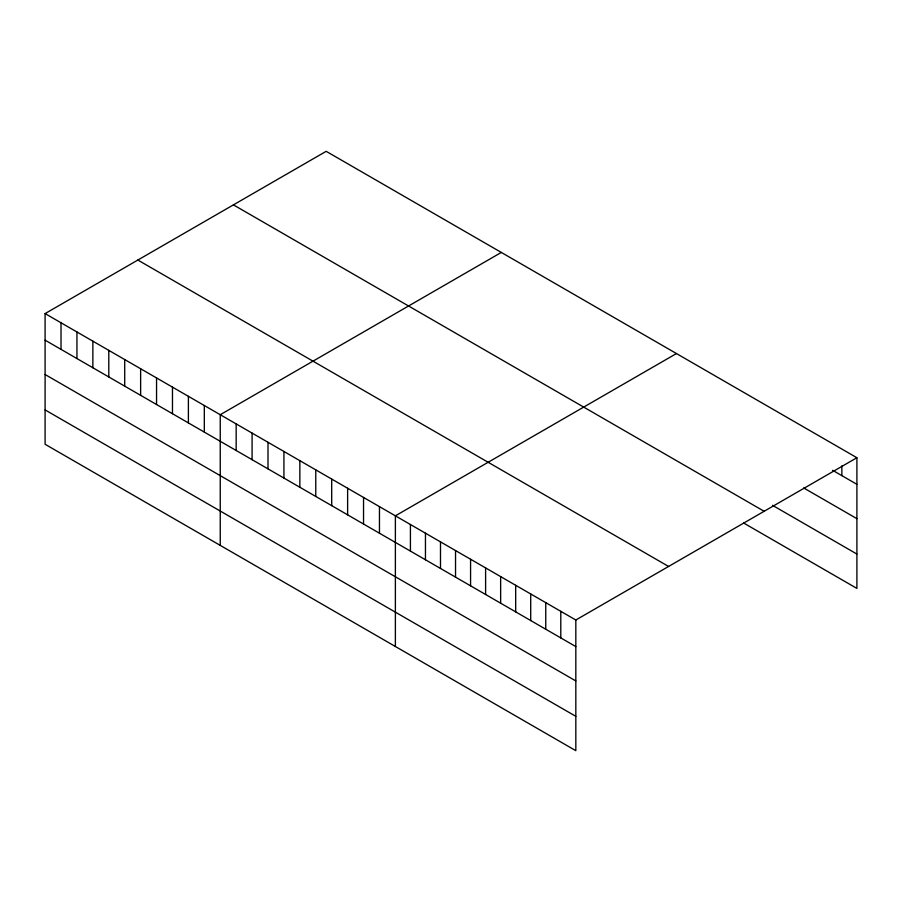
<?xml version="1.0" encoding="UTF-8"?>
<svg xmlns="http://www.w3.org/2000/svg" width="902" height="902" viewBox="0 0 902 902"><rect width="100%" height="100%" fill="white"/><g stroke="black" fill="none" stroke-linecap="round" stroke-linejoin="round"><path stroke-width="1.35" d="M45.1 313.592L575.826 620.012L575.826 750.678L45.1 444.269L45.1 313.592L326.174 151.322L856.9 457.731L856.9 588.408L743.541 522.957M501.309 252.436L220.246 414.717L220.246 545.383M676.455 353.55L395.38 515.831L395.38 646.497M575.826 620.012L856.9 457.731M832.614 470.292L856.9 484.318M803.693 487.948L856.9 518.661M772.462 505.3L856.9 554.053M233.415 204.867L764.152 511.287M137.848 260.047L668.585 566.456M45.1 340.178L575.826 646.587M45.1 374.522L575.826 680.942M45.1 409.914L575.826 716.335M841.859 465.838L841.859 475.636M560.796 611.331L560.796 637.906M545.755 602.649L545.755 629.224M530.714 593.967L530.714 620.542M515.685 585.285L515.685 611.86M500.644 576.603L500.644 603.179M485.603 567.922L485.603 594.497M470.573 559.24L470.573 585.815M455.533 550.558L455.533 577.133M440.492 541.876L440.492 568.452M425.451 533.195L425.451 559.77M410.421 524.513L410.421 551.088M379.46 506.631L379.46 533.217M363.54 497.442L363.54 524.028M347.62 488.253L347.62 514.828M331.699 479.063L331.699 505.639M315.768 469.863L315.768 496.45M299.847 460.674L299.847 487.26M283.927 451.485L283.927 478.06M268.007 442.284L268.007 468.871M252.086 433.095L252.086 459.682M236.166 423.906L236.166 450.481M204.314 405.517L204.314 432.103M188.394 396.328L188.394 422.914M172.474 387.138L172.474 413.714M156.553 377.938L156.553 404.524M140.633 368.749L140.633 395.335M124.713 359.56L124.713 386.135M108.792 350.359L108.792 376.946M92.861 341.17L92.861 367.757M76.941 331.981L76.941 358.556M61.02 322.792L61.02 349.367"/></g></svg>
